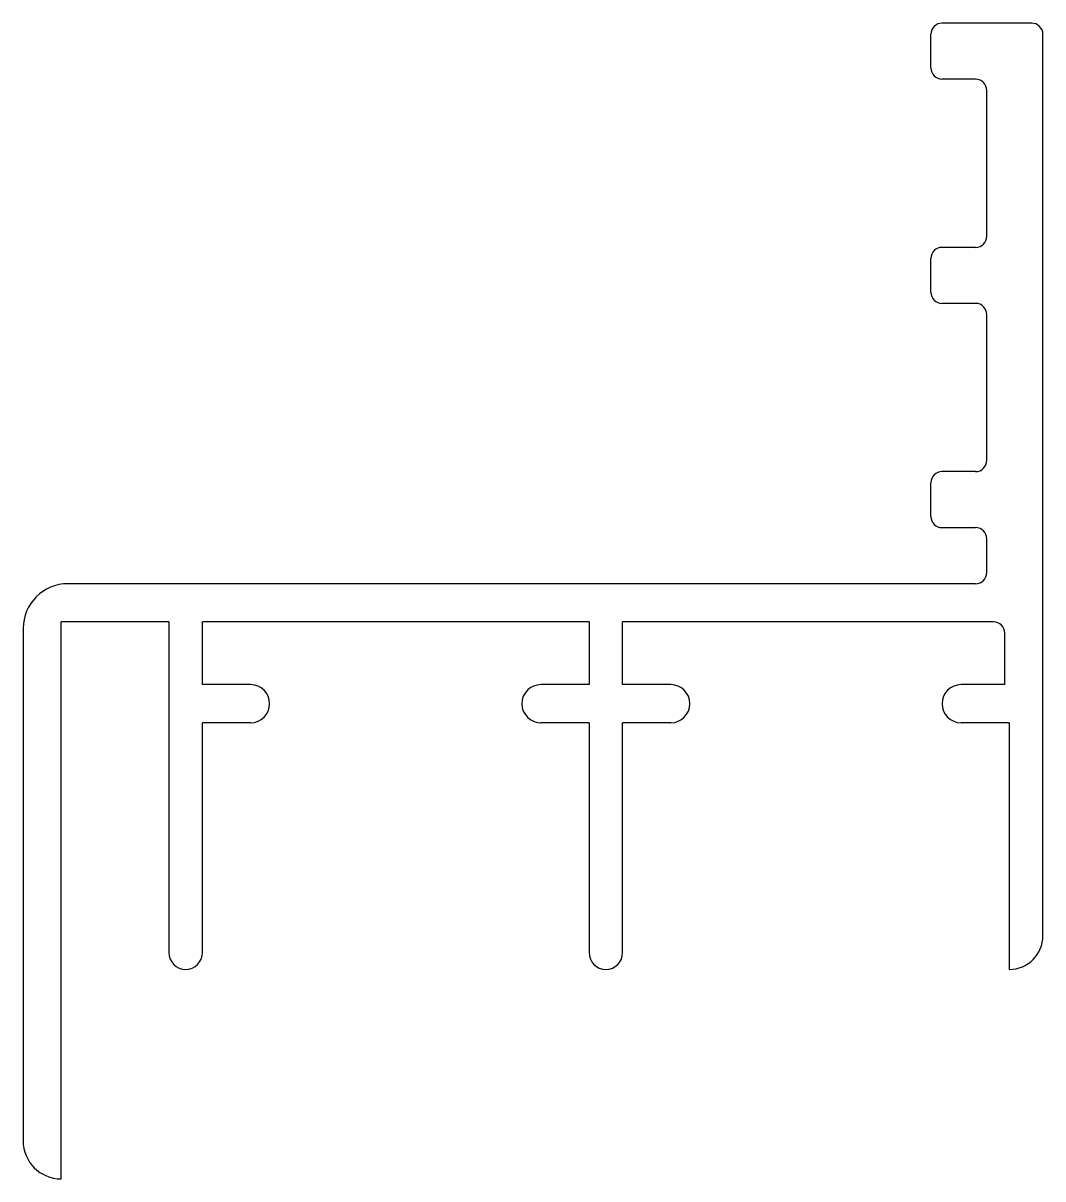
# Model space of a CAD drawing. Extents: x 450.8 to 496.3, y 811 to 862.5.
import ezdxf

# ---------------------------------------------------------------- set-up
doc = ezdxf.new("R2010")
doc.units = 0
doc.layers.get('0').update_dxf_attribs({"linetype": 'CONTINUOUS'})

msp = doc.modelspace()

# ---------------------------------------------------------------- linework, layer by layer
at = {"color": 7}
for p, q in [((495.784, 862.531), (491.784, 862.531)), ((496.284, 821.831), (496.284, 862.031)), ((493.284, 860.031), (491.784, 860.031)), ((493.784, 853.031), (493.784, 859.531)), ((493.284, 852.531), (491.784, 852.531)), ((493.284, 850.031), (491.784, 850.031)), ((493.784, 843.031), (493.784, 849.531)), ((493.284, 842.531), (491.784, 842.531)), ((493.284, 837.531), (452.784, 837.531)), ((450.784, 835.531), (450.784, 812.689)), ((457.284, 835.831), (452.484, 835.831)), ((452.484, 810.989), (452.484, 835.831)), ((457.284, 835.831), (457.284, 821.081)), ((458.784, 833.031), (458.784, 835.831)), ((476.034, 835.831), (463.034, 835.831)), ((476.034, 835.831), (476.034, 833.031)), ((477.534, 833.031), (477.534, 835.831)), ((494.084, 835.831), (481.784, 835.831)), ((460.934, 833.031), (458.784, 833.031)), ((476.034, 833.031), (473.884, 833.031)), ((479.684, 833.031), (477.534, 833.031)), ((494.584, 833.031), (492.634, 833.031)), ((460.934, 831.331), (458.784, 831.331)), ((458.784, 821.081), (458.784, 831.331)), ((476.034, 831.331), (473.884, 831.331)), ((476.034, 831.331), (476.034, 821.081)), ((479.684, 831.331), (477.534, 831.331)), ((477.534, 821.081), (477.534, 831.331)), ((494.784, 831.331), (492.634, 831.331)), ((494.784, 831.331), (494.784, 820.331))]:
    msp.add_line(p, q, dxfattribs=at)
for p, q in [((491.284, 860.531), (491.284, 862.031)), ((491.284, 850.531), (491.284, 852.031)), ((491.284, 840.531), (491.284, 842.031)), ((491.784, 840.031), (493.284, 840.031)), ((493.784, 838.031), (493.784, 839.531)), ((463.034, 835.831), (458.784, 835.831)), ((481.784, 835.831), (477.534, 835.831)), ((494.584, 833.031), (494.584, 835.331))]:
    msp.add_line(p, q)
for centre, start, end in [((491.784, 862.031), 90, 180), ((491.784, 860.531), 180, 270), ((491.784, 852.031), 90, 180), ((491.784, 850.531), 180, 270), ((491.784, 842.031), 90, 180), ((491.784, 840.531), 180, 270), ((493.284, 839.531), 0, 90), ((493.284, 838.031), 270, 0), ((494.084, 835.331), 0, 90)]:
    msp.add_arc(centre, 0.5, start, end)
for centre, radius, start, end in [((495.784, 862.031), 0.5, 0, 90), ((493.284, 859.531), 0.5, 0, 90), ((493.284, 853.031), 0.5, 270, 0), ((493.284, 849.531), 0.5, 0, 90), ((493.284, 843.031), 0.5, 270, 0), ((452.784, 835.531), 2, 90.0034, 179.9966), ((460.934, 832.181), 0.85, 270.0047, 89.9953), ((473.884, 832.181), 0.85, 90.0047, 269.9953), ((479.684, 832.181), 0.85, 270.0047, 89.9953), ((492.634, 832.181), 0.85, 90.0047, 269.9953), ((494.784, 821.831), 1.5, 270.0034, 359.9966), ((458.034, 821.081), 0.75, 180.0047, 359.9953), ((476.784, 821.081), 0.75, 180.0047, 359.9953), ((452.484, 812.689), 1.7, 180.0034, 269.9966)]:
    msp.add_arc(centre, radius, start, end, dxfattribs=at)

doc.saveas('drawing.dxf')
